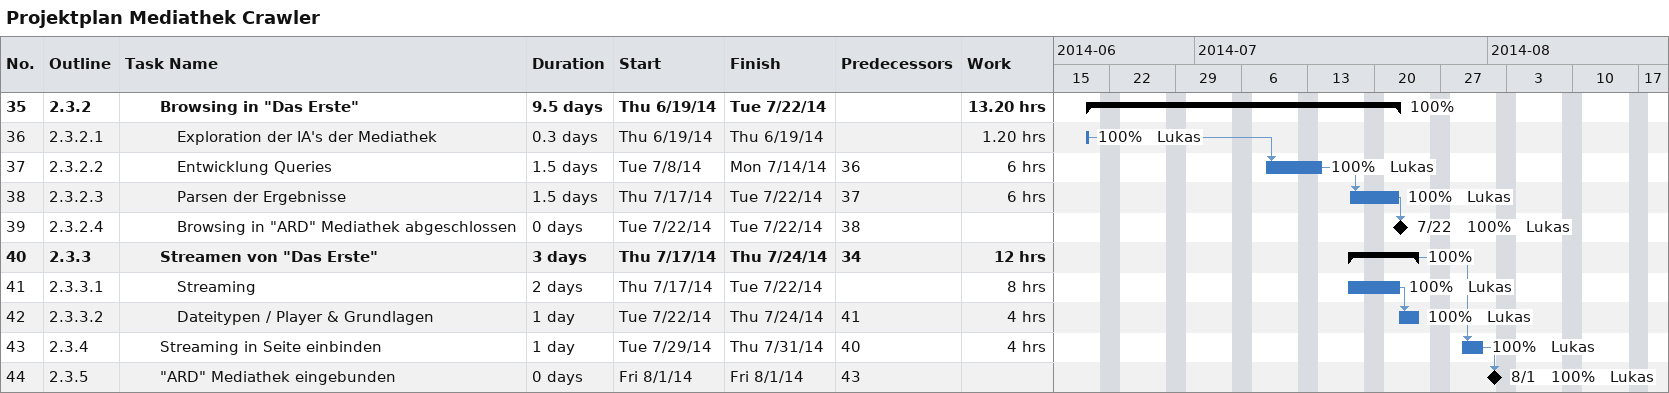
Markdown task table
Projektplan Mediathek Crawler

| ID | WBS | Task | Duration | Start | Finish | Predecessors | Resources | % complete | Work (h) |
|---|---|---|---|---|---|---|---|---|---|
| 35 | 2.3.2 | **Browsing in "Das Erste"** | 9.5d | 2014-06-19 | 2014-07-22 |  |  | 100 | 13.20 |
| 36 | 2.3.2.1 | Exploration der IA's der Mediathek | 0.3d | 2014-06-19 | 2014-06-19 |  | Lukas | 100 | 1.20 |
| 37 | 2.3.2.2 | Entwicklung Queries | 1.5d | 2014-07-08 | 2014-07-14 | 36 | Lukas | 100 | 6 |
| 38 | 2.3.2.3 | Parsen der Ergebnisse | 1.5d | 2014-07-17 | 2014-07-22 | 37 | Lukas | 100 | 6 |
| 39 | 2.3.2.4 | Browsing in "ARD" Mediathek abgeschlossen | 0d | 2014-07-22 | 2014-07-22 | 38 | Lukas | 100 |  |
| 40 | 2.3.3 | **Streamen von "Das Erste"** | 3d | 2014-07-17 | 2014-07-24 | 34 |  | 100 | 12 |
| 41 | 2.3.3.1 | Streaming | 2d | 2014-07-17 | 2014-07-22 |  | Lukas | 100 | 8 |
| 42 | 2.3.3.2 | Dateitypen / Player & Grundlagen | 1d | 2014-07-22 | 2014-07-24 | 41 | Lukas | 100 | 4 |
| 43 | 2.3.4 | Streaming in Seite einbinden | 1d | 2014-07-29 | 2014-07-31 | 40 | Lukas | 100 | 4 |
| 44 | 2.3.5 | "ARD" Mediathek eingebunden | 0d | 2014-08-01 | 2014-08-01 | 43 | Lukas | 100 |  |
